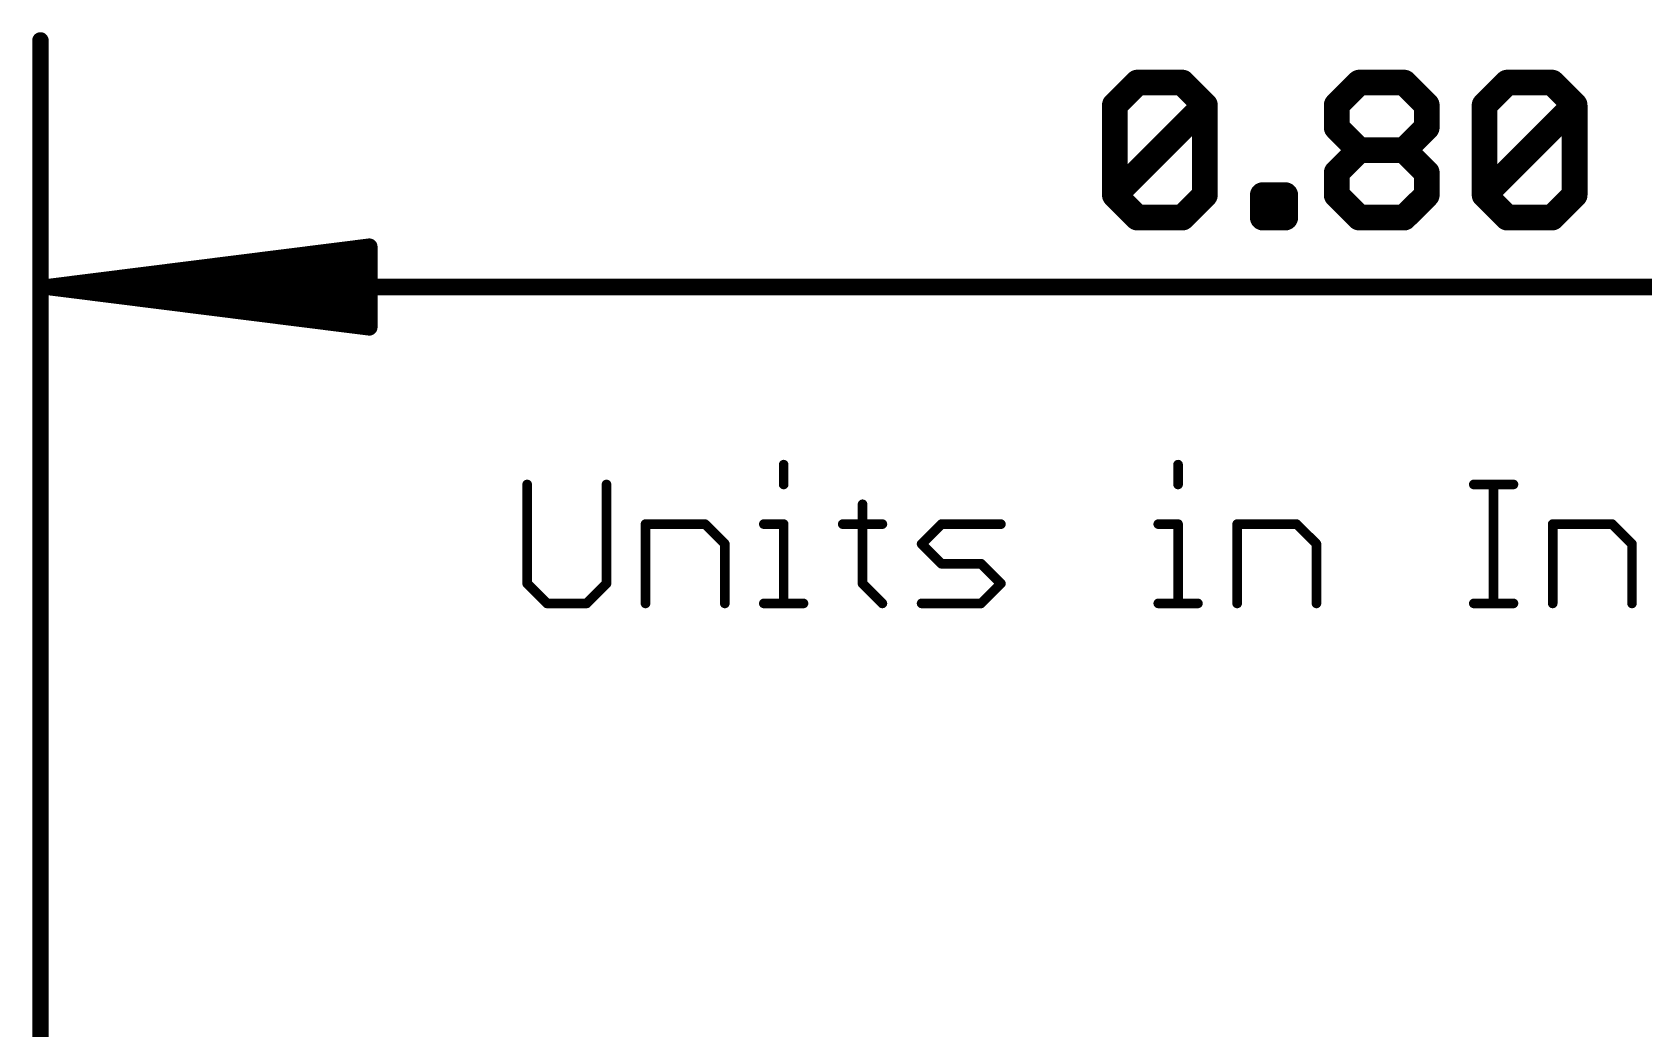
# Model space of a CAD drawing. Extents: x -34 to 73, y -11 to 34.
# Drawn here: x 2.48 to 15.22, y 25.88 to 33.77 of the extents above; entities that cross this region are included whole.
import ezdxf

# ---------------------------------------------------------------- set-up
doc = ezdxf.new("R2010")
doc.units = 0
doc.layers.add('47', color=253, linetype='CONTINUOUS')

msp = doc.modelspace()

# ---------------------------------------------------------------- linework, layer by layer
at = {"layer": '47'}
for points, const_width in [([(2.54, 22.86), (2.54, 33.7)], 0.13), ([(11.0343, 33.1889), (11.2122, 33.3668)], 0.2032), ([(11.2122, 33.3668), (11.5681, 33.3668)], 0.2032), ([(11.5681, 33.3668), (11.7461, 33.1889)], 0.2032), ([(12.7884, 33.1889), (12.9663, 33.3668)], 0.2032), ([(12.9663, 33.3668), (13.3222, 33.3668)], 0.2032), ([(13.3222, 33.3668), (13.5002, 33.1889)], 0.2032), ([(13.9578, 33.1889), (14.1357, 33.3668)], 0.2032), ([(14.1357, 33.3668), (14.4916, 33.3668)], 0.2032), ([(14.4916, 33.3668), (14.6696, 33.1889)], 0.2032), ([(11.0343, 32.477), (11.0343, 33.1889)], 0.2032), ([(11.0343, 32.477), (11.7461, 33.1889)], 0.2032), ([(11.7461, 33.1889), (11.7461, 32.477)], 0.2032), ([(12.7884, 33.0109), (12.7884, 33.1889)], 0.2032), ([(13.5002, 33.1889), (13.5002, 33.0109)], 0.2032), ([(13.9578, 32.477), (13.9578, 33.1889)], 0.2032), ([(13.9578, 32.477), (14.6696, 33.1889)], 0.2032), ([(14.6696, 33.1889), (14.6696, 32.477)], 0.2032), ([(12.9663, 32.833), (12.7884, 33.0109)], 0.2032), ([(13.5002, 33.0109), (13.3222, 32.833)], 0.2032), ([(12.7884, 32.655), (12.9663, 32.833)], 0.2032), ([(12.9663, 32.833), (13.3222, 32.833)], 0.2032), ([(13.3222, 32.833), (13.5002, 32.655)], 0.2032), ([(12.7884, 32.477), (12.7884, 32.655)], 0.2032), ([(13.5002, 32.655), (13.5002, 32.477)], 0.2032), ([(11.2122, 32.2991), (11.0343, 32.477)], 0.2032), ([(11.7461, 32.477), (11.5681, 32.2991)], 0.2032), ([(12.2037, 32.2991), (12.2037, 32.477)], 0.2032), ([(12.2037, 32.477), (12.3816, 32.477)], 0.2032), ([(12.3816, 32.477), (12.3816, 32.2991)], 0.2032), ([(12.9663, 32.2991), (12.7884, 32.477)], 0.2032), ([(13.5002, 32.477), (13.3222, 32.2991)], 0.2032), ([(14.1357, 32.2991), (13.9578, 32.477)], 0.2032), ([(14.6696, 32.477), (14.4916, 32.2991)], 0.2032), ([(11.5681, 32.2991), (11.2122, 32.2991)], 0.2032), ([(12.3816, 32.2991), (12.2037, 32.2991)], 0.2032), ([(13.3222, 32.2991), (12.9663, 32.2991)], 0.2032), ([(14.4916, 32.2991), (14.1357, 32.2991)], 0.2032), ([(2.605, 31.75), (5.14, 32.0692)], 0.13), ([(5.14, 32.0692), (5.14, 31.4308)], 0.13), ([(2.605, 31.75), (5.14, 32.01)], 0.13), ([(2.605, 31.75), (5.14, 31.88)], 0.13), ([(2.605, 31.75), (22.795, 31.75)], 0.13), ([(5.14, 31.4308), (2.605, 31.75)], 0.13), ([(5.14, 31.62), (2.605, 31.75)], 0.13), ([(5.14, 31.49), (2.605, 31.75)], 0.13), ([(8.4159, 30.3455), (8.4159, 30.1887)], 0.0762), ([(11.5343, 30.3455), (11.5343, 30.1887)], 0.0762), ([(6.3881, 30.1887), (6.3881, 29.4049)], 0.0762), ([(7.0152, 29.4049), (7.0152, 30.1887)], 0.0762), ([(13.8722, 30.1887), (14.1858, 30.1887)], 0.0762), ([(14.029, 29.2481), (14.029, 30.1887)], 0.0762), ([(9.0396, 30.0319), (9.0396, 29.4049)], 0.0762), ([(7.3236, 29.2481), (7.3236, 29.8752)], 0.0762), ([(7.3236, 29.8752), (7.7939, 29.8752)], 0.0762), ([(7.7939, 29.8752), (7.9507, 29.7184)], 0.0762), ([(8.2591, 29.8752), (8.4159, 29.8752)], 0.0762), ([(8.4159, 29.8752), (8.4159, 29.2481)], 0.0762), ([(8.8828, 29.8752), (9.1964, 29.8752)], 0.0762), ([(9.5065, 29.7184), (9.6633, 29.8752)], 0.0762), ([(9.6633, 29.8752), (10.1336, 29.8752)], 0.0762), ([(11.3775, 29.8752), (11.5343, 29.8752)], 0.0762), ([(11.5343, 29.8752), (11.5343, 29.2481)], 0.0762), ([(12.0012, 29.2481), (12.0012, 29.8752)], 0.0762), ([(12.0012, 29.8752), (12.4715, 29.8752)], 0.0762), ([(12.4715, 29.8752), (12.6283, 29.7184)], 0.0762), ([(14.4959, 29.2481), (14.4959, 29.8752)], 0.0762), ([(14.4959, 29.8752), (14.9662, 29.8752)], 0.0762), ([(14.9662, 29.8752), (15.123, 29.7184)], 0.0762), ([(7.9507, 29.7184), (7.9507, 29.2481)], 0.0762), ([(9.6633, 29.5616), (9.5065, 29.7184)], 0.0762), ([(12.6283, 29.7184), (12.6283, 29.2481)], 0.0762), ([(15.123, 29.7184), (15.123, 29.2481)], 0.0762), ([(9.9768, 29.5616), (9.6633, 29.5616)], 0.0762), ([(10.1336, 29.4049), (9.9768, 29.5616)], 0.0762), ([(6.3881, 29.4049), (6.5449, 29.2481)], 0.0762), ([(6.8584, 29.2481), (7.0152, 29.4049)], 0.0762), ([(9.0396, 29.4049), (9.1964, 29.2481)], 0.0762), ([(9.9768, 29.2481), (10.1336, 29.4049)], 0.0762), ([(6.5449, 29.2481), (6.8584, 29.2481)], 0.0762), ([(8.2591, 29.2481), (8.5727, 29.2481)], 0.0762), ([(9.5065, 29.2481), (9.9768, 29.2481)], 0.0762), ([(11.3775, 29.2481), (11.6911, 29.2481)], 0.0762), ([(13.8722, 29.2481), (14.1858, 29.2481)], 0.0762)]:
    msp.add_lwpolyline(points, dxfattribs=dict(at, const_width=const_width))
for points, const_width in [([(2.5725, 33.7, 1), (2.5075, 33.7)], 0.065), ([(11.2122, 33.4176, 1), (11.2122, 33.316)], 0.1016), ([(11.2481, 33.3309, 1), (11.1763, 33.4027)], 0.1016), ([(11.6041, 33.4027, 1), (11.5322, 33.3309)], 0.1016), ([(11.5681, 33.316, 1), (11.5681, 33.4176)], 0.1016), ([(12.9663, 33.4176, 1), (12.9663, 33.316)], 0.1016), ([(13.0022, 33.3309, 1), (12.9304, 33.4027)], 0.1016), ([(13.3581, 33.4027, 1), (13.2863, 33.3309)], 0.1016), ([(13.3222, 33.316, 1), (13.3222, 33.4176)], 0.1016), ([(14.1357, 33.4176, 1), (14.1357, 33.316)], 0.1016), ([(14.1716, 33.3309, 1), (14.0998, 33.4027)], 0.1016), ([(14.5275, 33.4027, 1), (14.4557, 33.3309)], 0.1016), ([(14.4916, 33.316, 1), (14.4916, 33.4176)], 0.1016), ([(11.0851, 33.1889, 1), (10.9835, 33.1889)], 0.1016), ([(10.9984, 33.2248, 1), (11.0702, 33.1529)], 0.1016), ([(11.7969, 33.1889, 1), (11.6953, 33.1889)], 0.1016), ([(11.782, 33.1529, 1), (11.7102, 33.2248)], 0.1016), ([(11.7102, 33.1529, 1), (11.782, 33.2248)], 0.1016), ([(12.8392, 33.1889, 1), (12.7376, 33.1889)], 0.1016), ([(12.7525, 33.2248, 1), (12.8243, 33.1529)], 0.1016), ([(13.551, 33.1889, 1), (13.4494, 33.1889)], 0.1016), ([(13.4643, 33.1529, 1), (13.5361, 33.2248)], 0.1016), ([(13.9218, 33.2248, 1), (13.9937, 33.1529)], 0.1016), ([(14.0086, 33.1889, 1), (13.907, 33.1889)], 0.1016), ([(14.7204, 33.1889, 1), (14.6188, 33.1889)], 0.1016), ([(14.7055, 33.1529, 1), (14.6337, 33.2248)], 0.1016), ([(14.6337, 33.1529, 1), (14.7055, 33.2248)], 0.1016), ([(12.8243, 33.0468, 1), (12.7525, 32.975)], 0.1016), ([(12.7376, 33.0109, 1), (12.8392, 33.0109)], 0.1016), ([(13.4494, 33.0109, 1), (13.551, 33.0109)], 0.1016), ([(13.5361, 32.975, 1), (13.4643, 33.0468)], 0.1016), ([(12.9663, 32.8838, 1), (12.9663, 32.7822)], 0.1016), ([(13.0022, 32.797, 1), (12.9304, 32.8689)], 0.1016), ([(12.9304, 32.797, 1), (13.0022, 32.8689)], 0.1016), ([(13.3581, 32.8689, 1), (13.2863, 32.797)], 0.1016), ([(13.2863, 32.8689, 1), (13.3581, 32.797)], 0.1016), ([(13.3222, 32.7822, 1), (13.3222, 32.8838)], 0.1016), ([(12.8392, 32.655, 1), (12.7376, 32.655)], 0.1016), ([(13.551, 32.655, 1), (13.4494, 32.655)], 0.1016), ([(12.7525, 32.6909, 1), (12.8243, 32.6191)], 0.1016), ([(13.4643, 32.6191, 1), (13.5361, 32.6909)], 0.1016), ([(11.0702, 32.513, 1), (10.9984, 32.4411)], 0.1016), ([(10.9984, 32.513, 1), (11.0702, 32.4411)], 0.1016), ([(10.9835, 32.477, 1), (11.0851, 32.477)], 0.1016), ([(11.6953, 32.477, 1), (11.7969, 32.477)], 0.1016), ([(11.782, 32.4411, 1), (11.7102, 32.513)], 0.1016), ([(12.2037, 32.5279, 1), (12.2037, 32.4262)], 0.1016), ([(12.2545, 32.477, 1), (12.1529, 32.477)], 0.1016), ([(12.4324, 32.477, 1), (12.3308, 32.477)], 0.1016), ([(12.3816, 32.4262, 1), (12.3816, 32.5279)], 0.1016), ([(12.8243, 32.513, 1), (12.7525, 32.4411)], 0.1016), ([(12.7376, 32.477, 1), (12.8392, 32.477)], 0.1016), ([(13.4494, 32.477, 1), (13.551, 32.477)], 0.1016), ([(13.5361, 32.4411, 1), (13.4643, 32.513)], 0.1016), ([(13.9937, 32.513, 1), (13.9218, 32.4411)], 0.1016), ([(13.9218, 32.513, 1), (13.9937, 32.4411)], 0.1016), ([(13.907, 32.477, 1), (14.0086, 32.477)], 0.1016), ([(14.6188, 32.477, 1), (14.7204, 32.477)], 0.1016), ([(14.7055, 32.4411, 1), (14.6337, 32.513)], 0.1016), ([(11.2122, 32.3499, 1), (11.2122, 32.2483)], 0.1016), ([(11.1763, 32.2632, 1), (11.2481, 32.335)], 0.1016), ([(11.5322, 32.335, 1), (11.6041, 32.2632)], 0.1016), ([(11.5681, 32.2483, 1), (11.5681, 32.3499)], 0.1016), ([(12.2037, 32.3499, 1), (12.2037, 32.2483)], 0.1016), ([(12.3816, 32.2483, 1), (12.3816, 32.3499)], 0.1016), ([(12.9663, 32.3499, 1), (12.9663, 32.2483)], 0.1016), ([(12.9304, 32.2632, 1), (13.0022, 32.335)], 0.1016), ([(13.2863, 32.335, 1), (13.3581, 32.2632)], 0.1016), ([(13.3222, 32.2483, 1), (13.3222, 32.3499)], 0.1016), ([(14.1357, 32.3499, 1), (14.1357, 32.2483)], 0.1016), ([(14.0998, 32.2632, 1), (14.1716, 32.335)], 0.1016), ([(14.4557, 32.335, 1), (14.5275, 32.2632)], 0.1016), ([(14.4916, 32.2483, 1), (14.4916, 32.3499)], 0.1016), ([(12.1529, 32.2991, 1), (12.2545, 32.2991)], 0.1016), ([(12.3308, 32.2991, 1), (12.4324, 32.2991)], 0.1016), ([(5.1725, 32.0692, 1), (5.1075, 32.0692)], 0.065), ([(5.1441, 32.037, 1), (5.1359, 32.1015)], 0.065), ([(5.1433, 31.9777, 1), (5.1367, 32.0423)], 0.065), ([(5.1417, 31.8475, 1), (5.1383, 31.9125)], 0.065), ([(2.605, 31.7825, 1), (2.605, 31.7175)], 0.065), ([(2.6091, 31.7822, 1), (2.6009, 31.7178)], 0.065), ([(2.6033, 31.7825, 1), (2.6067, 31.7175)], 0.065), ([(2.6067, 31.7825, 1), (2.6033, 31.7175)], 0.065), ([(2.6083, 31.7823, 1), (2.6017, 31.7177)], 0.065), ([(2.6017, 31.7823, 1), (2.6083, 31.7177)], 0.065), ([(2.6009, 31.7822, 1), (2.6091, 31.7178)], 0.065), ([(5.1383, 31.5875, 1), (5.1417, 31.6525)], 0.065), ([(5.1359, 31.3985, 1), (5.1441, 31.463)], 0.065), ([(5.1367, 31.4577, 1), (5.1433, 31.5223)], 0.065), ([(5.1075, 31.4308, 1), (5.1725, 31.4308)], 0.065), ([(8.435, 30.3455, 1), (8.3969, 30.3455)], 0.0381), ([(11.5533, 30.3455, 1), (11.5152, 30.3455)], 0.0381), ([(6.4072, 30.1887, 1), (6.3691, 30.1887)], 0.0381), ([(7.0342, 30.1887, 1), (6.9961, 30.1887)], 0.0381), ([(8.3969, 30.1887, 1), (8.435, 30.1887)], 0.0381), ([(11.5152, 30.1887, 1), (11.5533, 30.1887)], 0.0381), ([(13.8722, 30.2078, 1), (13.8722, 30.1697)], 0.0381), ([(14.0481, 30.1887, 1), (14.01, 30.1887)], 0.0381), ([(14.1858, 30.1697, 1), (14.1858, 30.2078)], 0.0381), ([(9.0586, 30.0319, 1), (9.0205, 30.0319)], 0.0381), ([(7.3427, 29.8752, 1), (7.3046, 29.8752)], 0.0381), ([(7.3236, 29.8942, 1), (7.3236, 29.8561)], 0.0381), ([(7.8074, 29.8886, 1), (7.7804, 29.8617)], 0.0381), ([(7.7939, 29.8561, 1), (7.7939, 29.8942)], 0.0381), ([(8.2591, 29.8942, 1), (8.2591, 29.8561)], 0.0381), ([(8.435, 29.8752, 1), (8.3969, 29.8752)], 0.0381), ([(8.4159, 29.8561, 1), (8.4159, 29.8942)], 0.0381), ([(8.8828, 29.8942, 1), (8.8828, 29.8561)], 0.0381), ([(9.1964, 29.8561, 1), (9.1964, 29.8942)], 0.0381), ([(9.6633, 29.8942, 1), (9.6633, 29.8561)], 0.0381), ([(9.6767, 29.8617, 1), (9.6498, 29.8886)], 0.0381), ([(10.1336, 29.8561, 1), (10.1336, 29.8942)], 0.0381), ([(11.3775, 29.8942, 1), (11.3775, 29.8561)], 0.0381), ([(11.5533, 29.8752, 1), (11.5152, 29.8752)], 0.0381), ([(11.5343, 29.8561, 1), (11.5343, 29.8942)], 0.0381), ([(12.0012, 29.8942, 1), (12.0012, 29.8561)], 0.0381), ([(12.0203, 29.8752, 1), (11.9822, 29.8752)], 0.0381), ([(12.485, 29.8886, 1), (12.458, 29.8617)], 0.0381), ([(12.4715, 29.8561, 1), (12.4715, 29.8942)], 0.0381), ([(14.4959, 29.8942, 1), (14.4959, 29.8561)], 0.0381), ([(14.515, 29.8752, 1), (14.4769, 29.8752)], 0.0381), ([(14.9797, 29.8886, 1), (14.9528, 29.8617)], 0.0381), ([(14.9662, 29.8561, 1), (14.9662, 29.8942)], 0.0381), ([(7.9697, 29.7184, 1), (7.9316, 29.7184)], 0.0381), ([(7.9372, 29.7049, 1), (7.9642, 29.7319)], 0.0381), ([(9.52, 29.7319, 1), (9.493, 29.7049)], 0.0381), ([(9.493, 29.7319, 1), (9.52, 29.7049)], 0.0381), ([(12.6473, 29.7184, 1), (12.6092, 29.7184)], 0.0381), ([(12.6148, 29.7049, 1), (12.6417, 29.7319)], 0.0381), ([(15.142, 29.7184, 1), (15.1039, 29.7184)], 0.0381), ([(15.1095, 29.7049, 1), (15.1365, 29.7319)], 0.0381), ([(9.6633, 29.5807, 1), (9.6633, 29.5426)], 0.0381), ([(9.6498, 29.5482, 1), (9.6767, 29.5751)], 0.0381), ([(9.9903, 29.5751, 1), (9.9633, 29.5482)], 0.0381), ([(9.9768, 29.5426, 1), (9.9768, 29.5807)], 0.0381), ([(6.4016, 29.4183, 1), (6.3746, 29.3914)], 0.0381), ([(7.0286, 29.3914, 1), (7.0017, 29.4183)], 0.0381), ([(9.0531, 29.4183, 1), (9.0261, 29.3914)], 0.0381), ([(10.147, 29.3914, 1), (10.1201, 29.4183)], 0.0381), ([(10.1201, 29.3914, 1), (10.147, 29.4183)], 0.0381), ([(6.3691, 29.4049, 1), (6.4072, 29.4049)], 0.0381), ([(6.9961, 29.4049, 1), (7.0342, 29.4049)], 0.0381), ([(9.0205, 29.4049, 1), (9.0586, 29.4049)], 0.0381), ([(6.5449, 29.2672, 1), (6.5449, 29.2291)], 0.0381), ([(6.5314, 29.2346, 1), (6.5583, 29.2616)], 0.0381), ([(6.8449, 29.2616, 1), (6.8719, 29.2346)], 0.0381), ([(6.8584, 29.2291, 1), (6.8584, 29.2672)], 0.0381), ([(7.3046, 29.2481, 1), (7.3427, 29.2481)], 0.0381), ([(7.9316, 29.2481, 1), (7.9697, 29.2481)], 0.0381), ([(8.2591, 29.2672, 1), (8.2591, 29.2291)], 0.0381), ([(8.3969, 29.2481, 1), (8.435, 29.2481)], 0.0381), ([(8.5727, 29.2291, 1), (8.5727, 29.2672)], 0.0381), ([(9.1829, 29.2346, 1), (9.2098, 29.2616)], 0.0381), ([(9.5065, 29.2672, 1), (9.5065, 29.2291)], 0.0381), ([(9.9633, 29.2616, 1), (9.9903, 29.2346)], 0.0381), ([(9.9768, 29.2291, 1), (9.9768, 29.2672)], 0.0381), ([(11.3775, 29.2672, 1), (11.3775, 29.2291)], 0.0381), ([(11.5152, 29.2481, 1), (11.5533, 29.2481)], 0.0381), ([(11.6911, 29.2291, 1), (11.6911, 29.2672)], 0.0381), ([(11.9822, 29.2481, 1), (12.0203, 29.2481)], 0.0381), ([(12.6092, 29.2481, 1), (12.6473, 29.2481)], 0.0381), ([(13.8722, 29.2672, 1), (13.8722, 29.2291)], 0.0381), ([(14.01, 29.2481, 1), (14.0481, 29.2481)], 0.0381), ([(14.1858, 29.2291, 1), (14.1858, 29.2672)], 0.0381), ([(14.4769, 29.2481, 1), (14.515, 29.2481)], 0.0381), ([(15.1039, 29.2481, 1), (15.142, 29.2481)], 0.0381)]:
    msp.add_lwpolyline(points, format="xyb", dxfattribs=dict(at, const_width=const_width))

doc.saveas('drawing.dxf')
